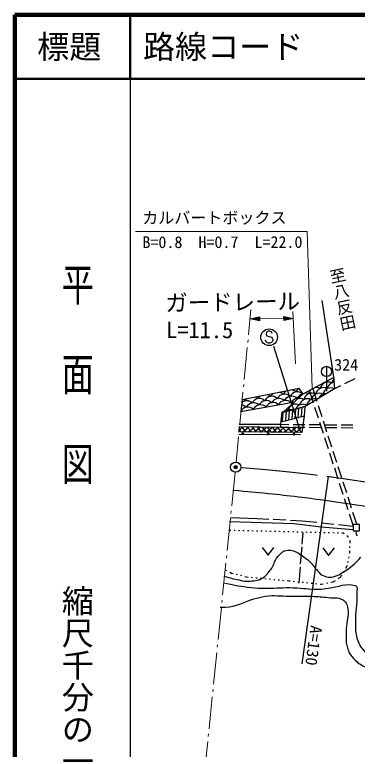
# Model space of a CAD drawing. Units: millimetres, scale not verified. Extents: x 40000 to 680000, y 20000 to 380000.
# Drawn here: x 40000 to 93414, y 265352 to 380000 of the extents above; entities that cross this region are included whole.
import ezdxf
from ezdxf.enums import TextEntityAlignment as Align

# ---------------------------------------------------------------- set-up
doc = ezdxf.new("R2010")
doc.units = ezdxf.units.MM
doc.header["$LTSCALE"] = 1000
doc.header["$PDMODE"] = 32
doc.header["$PDSIZE"] = 500
doc.linetypes.add('CHAIN', pattern=[18.5, 12, -1.5, 3.5, -1.5])
for name, color, linetype, lineweight in [('M-BGD', 7, 'Continuous', 25), ('M-BGD-HTXT', 7, 'Continuous', 13), ('M-BMK', 2, 'CHAIN', 13), ('M-BMK-SRVR', 3, 'Continuous', 25), ('M-STR-HTXT', 7, 'Continuous', 13), ('M-STR-STRC', 7, 'Continuous', 25), ('M-STR-STRD', 7, 'Continuous', 25), ('M-TTL', 2, 'Continuous', 140), ('M-TTL-BAND', 7, 'Continuous', 25), ('M-TTL-LINE', 7, 'Continuous', 50)]:
    doc.layers.add(name, color=color, linetype=linetype, lineweight=lineweight)
doc.layers.add('M-OTRS', color=6, linetype='Continuous')
doc.layers.add('M-TTL-TXT', color=7, linetype='Continuous')
doc.styles.add('@ＭＳ ゴシック', font='')
doc.styles.add('ＭＳ ゴシック', font='')
doc.styles.get('@ＭＳ ゴシック').set_extended_font_data('@MS Gothic')
doc.styles.get('ＭＳ ゴシック').set_extended_font_data('MS Gothic')

msp = doc.modelspace()

# ---------------------------------------------------------------- linework, layer by layer
at = {"layer": 'M-BGD'}
for p, q in [((87868, 335379), (89731, 323102)), ((84988, 320835), (89718, 323381)), ((89718, 323381), (89851, 321615)), ((93022, 323158), (91403, 322370)), ((84356, 321642), (75455, 319892)), ((84988, 320835), (84356, 321642)), ((89851, 321615), (85264, 318872)), ((85932, 321343), (86547, 319440)), ((86461, 321627), (87091, 319679)), ((90774, 322064), (89851, 321615)), ((75455, 319892), (75257, 318091)), ((81839, 317981), (84988, 320835)), ((75257, 318091), (83115, 319466)), ((85264, 318872), (81839, 317981)), ((81839, 317981), (85264, 318872)), ((83115, 319466), (83438, 319430)), ((84743, 318736), (84640, 317249)), ((85227, 318862), (85124, 317375)), ((86762, 318774), (87316, 317061)), ((87306, 319013), (87860, 317301)), ((81641, 317956), (81433, 316075)), ((81839, 317981), (81641, 317956)), ((81736, 316494), (81839, 317981)), ((82323, 318107), (82220, 316620)), ((82807, 318232), (82704, 316746)), ((83291, 318358), (83188, 316871)), ((83775, 318484), (83672, 316997)), ((84259, 318610), (84156, 317123)), ((81736, 316494), (81471, 316416)), ((81736, 316494), (85161, 317385)), ((85124, 317375), (84867, 315498)), ((88075, 316635), (88629, 314922)), ((74999, 315657), (74942, 314899)), ((74963, 315183), (75519, 315649)), ((74963, 315183), (75519, 315649)), ((75318, 314895), (74972, 315308)), ((75318, 314895), (74972, 315308)), ((74999, 316075), (81433, 316075)), ((84867, 315498), (74999, 315657)), ((76108, 314888), (75468, 315650)), ((76108, 314888), (75468, 315650)), ((75551, 314893), (76434, 315634)), ((75551, 314893), (76434, 315634)), ((76897, 314881), (76263, 315637)), ((76897, 314881), (76263, 315637)), ((76475, 314885), (77350, 315619)), ((76475, 314885), (77350, 315619)), ((77686, 314874), (77057, 315624)), ((77686, 314874), (77057, 315624)), ((77399, 314877), (78266, 315604)), ((77399, 314877), (78266, 315604)), ((78475, 314867), (77851, 315611)), ((78475, 314867), (77851, 315611)), ((78322, 314868), (79182, 315590)), ((78322, 314868), (79182, 315590)), ((79264, 314860), (78645, 315598)), ((79264, 314860), (78645, 315598)), ((79246, 314860), (80098, 315575)), ((79246, 314860), (80098, 315575)), ((80053, 314853), (79439, 315586)), ((80053, 314853), (79439, 315586)), ((80170, 314852), (81013, 315560)), ((80170, 314852), (81013, 315560)), ((80842, 314846), (80233, 315573)), ((80842, 314846), (80233, 315573)), ((81631, 314839), (81027, 315560)), ((81631, 314839), (81027, 315560)), ((81093, 314844), (81929, 315545)), ((81093, 314844), (81929, 315545)), ((81433, 316075), (81461, 315553)), ((81433, 316075), (82723, 316063)), ((81433, 315643), (82723, 315631)), ((82421, 314832), (81821, 315547)), ((82421, 314832), (81821, 315547)), ((82017, 314836), (82845, 315530)), ((82017, 314836), (82845, 315530)), ((83210, 314825), (82615, 315534)), ((83210, 314825), (82615, 315534)), ((82941, 314827), (83761, 315516)), ((82941, 314827), (83761, 315516)), ((83999, 314818), (83409, 315521)), ((83999, 314818), (83409, 315521)), ((83423, 316057), (85223, 316041)), ((83423, 315625), (85223, 315609)), ((83864, 314819), (84676, 315501)), ((83864, 314819), (84676, 315501)), ((84788, 314811), (84203, 315508)), ((84788, 314811), (84203, 315508)), ((84867, 315498), (84788, 314811)), ((85923, 316035), (87723, 316019)), ((85923, 315603), (87723, 315587)), ((87531, 316395), (88085, 314683)), ((88423, 316013), (90223, 315997)), ((88423, 315580), (90223, 315564)), ((90923, 315990), (92723, 315974)), ((90923, 315558), (92723, 315542)), ((84788, 314811), (74942, 314899)), ((84548, 314436), (74945, 314460)), ((88844, 314256), (89398, 312543)), ((88300, 314016), (88854, 312304)), ((89613, 311877), (90167, 310164)), ((89069, 311638), (89623, 309925)), ((89838, 309259), (90392, 307546)), ((90382, 309498), (90936, 307785)), ((90607, 306880), (91161, 305167)), ((91151, 307119), (91705, 305407)), ((91376, 304501), (91930, 302789)), ((91920, 304741), (92474, 303028)), ((92146, 302123), (92761, 300220)), ((92689, 302362), (93319, 300414)), ((73475, 300920), (83550, 300581)), ((77806, 301316), (73646, 301456)), ((79610, 301229), (77806, 301316)), ((82306, 301098), (80309, 301195)), ((84809, 300977), (83006, 301064)), ((83550, 300581), (87783, 300073)), ((87095, 300729), (84809, 300977)), ((89779, 300437), (87791, 300653)), ((73453, 299562), (73693, 299556)), ((74193, 299544), (74393, 299539)), ((74893, 299526), (75093, 299521)), ((75593, 299509), (75793, 299504)), ((76293, 299492), (76493, 299487)), ((76992, 299475), (77192, 299470)), ((77692, 299457), (77892, 299453)), ((78392, 299440), (78592, 299435)), ((79092, 299423), (79292, 299418)), ((79792, 299406), (79992, 299401)), ((80491, 299389), (80691, 299384)), ((81191, 299371), (81391, 299366)), ((81891, 299354), (82091, 299349)), ((82591, 299337), (82791, 299332)), ((83291, 299320), (83490, 299315)), ((83990, 299302), (84190, 299297)), ((84690, 299285), (84890, 299280)), ((85390, 299268), (85590, 299263)), ((86090, 299251), (86290, 299246)), ((86789, 299233), (86989, 299229)), ((87783, 300073), (92761, 299651)), ((92761, 300114), (90475, 300362)), ((84931, 299165), (84784, 297379)), ((87489, 299216), (87689, 299211)), ((88189, 299199), (88389, 299194)), ((88889, 299182), (89089, 299177)), ((89589, 299165), (89789, 299160)), ((90288, 299147), (90488, 299142)), ((90988, 299130), (91229, 299124)), ((91229, 299124), (91381, 299009)), ((91780, 298707), (91933, 298591)), ((91933, 298591), (91992, 298443)), ((84749, 296958), (84531, 294311)), ((92178, 297979), (92237, 297830)), ((92212, 297016), (92206, 296816)), ((92237, 297830), (92227, 297516)), ((78605, 296852), (79505, 295652)), ((79505, 295652), (80405, 296852)), ((88045, 296814), (88945, 295614)), ((88945, 295614), (89845, 296814)), ((92180, 296003), (92160, 295891)), ((92190, 296317), (92180, 296003)), ((91945, 294710), (91909, 294513)), ((92070, 295399), (92035, 295202)), ((84485, 293752), (84279, 291255)), ((91800, 293909), (91579, 293546)), ((91820, 294021), (91800, 293909)), ((73087, 293183), (72818, 293324)), ((73801, 292812), (73531, 292952)), ((74035, 292751), (73801, 292812)), ((74713, 292576), (74520, 292626)), ((75391, 292401), (75197, 292451)), ((90955, 292521), (90734, 292158)), ((91319, 293119), (91215, 292948)), ((76110, 292215), (75875, 292276)), ((76398, 292188), (76110, 292215)), ((77095, 292123), (76895, 292142)), ((77792, 292058), (77592, 292077)), ((78488, 291993), (78289, 292011)), ((79185, 291928), (78986, 291946)), ((79882, 291862), (79683, 291881)), ((80579, 291797), (80380, 291816)), ((81276, 291732), (81077, 291751)), ((81973, 291667), (81774, 291686)), ((82759, 291593), (82471, 291620)), ((82934, 291575), (82759, 291593)), ((83630, 291503), (83431, 291524)), ((84326, 291431), (84127, 291452)), ((85022, 291359), (84824, 291380)), ((85719, 291287), (85520, 291308)), ((86415, 291215), (86216, 291236)), ((88795, 291273), (88599, 291235)), ((89611, 291435), (89286, 291371)), ((89962, 291661), (89611, 291435)), ((90734, 292158), (90382, 291932)), ((87111, 291143), (86912, 291163)), ((87784, 291073), (87609, 291091)), ((88109, 291138), (87784, 291073))]:
    msp.add_line(p, q, dxfattribs=at)
msp.add_lwpolyline([(93751, 300414), (92761, 300414), (92761, 299424), (93751, 299424)], close=True, dxfattribs=at)
for centre in [(75548, 314564), (75548, 314564), (75548, 314564), (75548, 314564), (79548, 314554), (79548, 314554), (79548, 314554), (79548, 314554), (83548, 314543), (83548, 314543), (83548, 314543), (83548, 314543)]:
    msp.add_circle(centre, 100, dxfattribs=at)
for centre, radius, start, end in [((88839, 321419), 1250, 61.8699, 168.1301), ((87721, 321449), 1250, 61.8699, 65.43092), ((89534, 322294), 1250, 164.21422, 168.1301), ((89957, 321388), 1250, 98.34472, 168.1301), ((90652, 322264), 1250, 136.94255, 168.1301), ((81015, 319857), 1250, 46.8699, 73.42671), ((81015, 319857), 1250, 46.8699, 73.42671), ((82985, 320205), 1250, 124.66113, 153.1301), ((82985, 320205), 1250, 124.66113, 153.1301), ((84057, 319886), 1250, 46.8699, 153.1301), ((84057, 319886), 1250, 46.8699, 153.1301), ((82985, 320205), 1250, 46.8699, 77.58685), ((82985, 320205), 1250, 46.8699, 77.58685), ((84955, 320552), 1250, 119.64863, 153.1301), ((84955, 320552), 1250, 119.64863, 153.1301), ((87026, 320573), 1250, 135.14974, 168.1301), ((87026, 320573), 1250, 61.8699, 101.44159), ((88144, 320543), 1250, 61.8699, 168.1301), ((89262, 320512), 1250, 61.8699, 168.1301), ((90379, 320482), 1250, 115, 126.75816), ((75107, 318815), 1250, 46.8699, 63.42727), ((75107, 318815), 1250, 46.8699, 63.42727), ((77076, 319163), 1250, 135.77361, 153.1301), ((77076, 319163), 1250, 135.77361, 153.1301), ((78148, 318844), 1250, 46.8699, 153.1301), ((78148, 318844), 1250, 46.8699, 153.1301), ((77076, 319163), 1250, 46.8699, 66.47437), ((77076, 319163), 1250, 46.8699, 66.47437), ((79046, 319510), 1250, 132.47125, 153.1301), ((79046, 319510), 1250, 132.47125, 153.1301), ((80117, 319191), 1250, 46.8699, 153.1301), ((80117, 319191), 1250, 46.8699, 153.1301), ((79046, 319510), 1250, 46.8699, 69.77673), ((79046, 319510), 1250, 46.8699, 69.77673), ((81015, 319857), 1250, 128.82127, 153.1301), ((81015, 319857), 1250, 128.82127, 153.1301), ((81189, 318873), 1250, 46.8699, 153.1301), ((81189, 318873), 1250, 46.8699, 153.1301), ((82087, 319539), 1250, 46.8699, 153.1301), ((82087, 319539), 1250, 46.8699, 153.1301), ((83159, 319220), 1250, 46.8699, 153.1301), ((83159, 319220), 1250, 46.8699, 153.1301), ((84230, 318901), 1250, 89.82748, 153.1301), ((84230, 318901), 1250, 89.82748, 153.1301), ((85128, 319567), 1250, 97.93445, 153.1301), ((85128, 319567), 1250, 97.93445, 153.1301), ((84519, 318852), 1250, 61.8699, 109.53323), ((85636, 318822), 1250, 61.8699, 168.1301), ((86026, 320233), 1250, 148.9773, 153.1301), ((86026, 320233), 1250, 148.9773, 153.1301), ((86331, 319698), 1250, 61.8699, 168.1301), ((85214, 319728), 1250, 61.8699, 88.18575), ((86754, 318791), 1250, 72.71244, 168.1301), ((87449, 319667), 1250, 61.8699, 168.1301), ((88567, 319636), 1250, 87.06558, 154.69258), ((76352, 317512), 1250, 47.30516, 150.77749), ((76352, 317512), 1250, 47.30516, 150.77749), ((75280, 317831), 1250, 46.8699, 86.06936), ((75280, 317831), 1250, 46.8699, 86.06936), ((76178, 318497), 1250, 46.8699, 127.89456), ((76178, 318497), 1250, 46.8699, 127.89456), ((77250, 318178), 1250, 46.8699, 153.1301), ((77250, 318178), 1250, 46.8699, 153.1301), ((78321, 317859), 1250, 47.1598, 152.69567), ((78321, 317859), 1250, 47.1598, 152.69567), ((79219, 318525), 1250, 46.8699, 153.1301), ((79219, 318525), 1250, 46.8699, 153.1301), ((80291, 318206), 1250, 47.01471, 152.84076), ((80291, 318206), 1250, 47.01471, 152.84076), ((82261, 318554), 1250, 46.8699, 152.98557), ((82261, 318554), 1250, 46.8699, 152.98557), ((83824, 317977), 1250, 61.8699, 168.1301), ((83332, 318235), 1250, 82.82654, 100), ((83332, 318235), 1250, 82.82654, 100), ((82706, 318007), 1250, 61.8699, 68.93378), ((84519, 318852), 1250, 154.84244, 168.1301), ((84941, 317946), 1250, 61.8699, 153.91552), ((86059, 317915), 1250, 110.27403, 130.368), ((82011, 317131), 1250, 61.8699, 78.7552), ((83129, 317101), 1250, 84.79692, 124.36969), ((75548, 314564), 145, 313.45436, 226.24872), ((75548, 314564), 116, 295.00503, 244.69805), ((79548, 314554), 145, 313.45436, 226.24872), ((79548, 314554), 116, 295.00503, 244.69805), ((83548, 314543), 145, 313.45436, 226.24872), ((83548, 314543), 116, 295.00503, 244.69805), ((93746, 299113), 544, 145.08834, 232.29398)]:
    msp.add_arc(centre, radius, start, end, dxfattribs=at)
for points, knots in [([(72628, 292368), (73742, 292055), (74059, 291943), (74999, 291776), (75427, 291699), (75664, 291596), (76099, 291606), (77002, 291628), (77569, 291560), (78385, 291945), (79231, 292344), (79522, 292887), (80079, 293638), (80475, 294173), (80441, 294630), (80841, 295162), (81136, 295556), (81317, 295770), (81687, 296094), (81833, 296220), (81924, 296299), (82111, 296348), (83442, 296692), (84331, 295978), (85415, 295132), (86054, 294634), (86332, 294358), (86852, 293638)], [0, 0, 0, 0, 1, 1, 1, 2, 2, 2, 3, 3, 3, 4, 4, 4, 5, 5, 5, 6, 6, 6, 7, 7, 7, 8, 8, 8, 9, 9, 9, 9]), ([(86852, 293638), (87455, 292956), (87769, 292428), (88630, 292284), (89021, 292218), (89263, 292179), (89646, 292284), (90560, 292534), (91017, 292862), (91808, 293384), (92756, 294009), (93069, 294376), (93964, 295332)], [0, 0, 0, 0, 1, 1, 1, 2, 2, 2, 3, 3, 3, 4, 4, 4, 4]), ([(72543, 291352), (74255, 290950), (74804, 290880), (76269, 290675), (79479, 290225), (81336, 290778), (84566, 290506), (85261, 290447), (85499, 290437), (86344, 290336)], [0, 0, 0, 0, 1, 1, 1, 2, 2, 2, 3, 3, 3, 3]), ([(86344, 290336), (86822, 290319), (86963, 290321), (87360, 290336), (87958, 290359), (88288, 290443), (88884, 290506), (90539, 290680), (91649, 291384), (93125, 290919), (93582, 290775), (93273, 290127), (93321, 289613), (93480, 287884), (93065, 286908), (93117, 285172), (93143, 284310), (93090, 283810), (93287, 282970), (93479, 282150), (93697, 281686), (94218, 281023), (94753, 280343), (95128, 280010), (95827, 279499), (96138, 279271), (96326, 279159), (96673, 278991), (97314, 278680), (97696, 278552), (98367, 278314), (99236, 278004), (99753, 277923), (100653, 277721), (103273, 277132), (104801, 277104), (107426, 276536), (111205, 275717), (113218, 274829), (116993, 273996), (117519, 273880), (117814, 273812), (118348, 273742), (118942, 273663), (119274, 273602), (119872, 273572), (120235, 273554), (120441, 273539), (120803, 273572), (121269, 273615), (121539, 273614), (121989, 273742), (122231, 273810), (122366, 273865), (122581, 273996), (122763, 274105), (122851, 274189), (123005, 274334), (123347, 274657), (123527, 274861), (123767, 275266), (125071, 277471), (125083, 279074), (126391, 281277), (126584, 281601), (126658, 281850), (126984, 282039), (127048, 282076), (127076, 282098), (127153, 282124)], [0, 0, 0, 0, 1, 1, 1, 2, 2, 2, 3, 3, 3, 4, 4, 4, 5, 5, 5, 6, 6, 6, 7, 7, 7, 8, 8, 8, 9, 9, 9, 10, 10, 10, 11, 11, 11, 12, 12, 12, 13, 13, 13, 14, 14, 14, 15, 15, 15, 16, 16, 16, 17, 17, 17, 18, 18, 18, 19, 19, 19, 20, 20, 20, 21, 21, 21, 22, 22, 22, 23, 23, 23, 23]), ([(72035, 287542), (72414, 287509), (72552, 287530), (72882, 287542), (74671, 287609), (75559, 288338), (77285, 288812), (77973, 289002), (78357, 289131), (79063, 289236), (80527, 289454), (81372, 289260), (82852, 289258), (84183, 289257), (84605, 289253), (86259, 289236)], [0, 0, 0, 0, 1, 1, 1, 2, 2, 2, 3, 3, 3, 4, 4, 4, 5, 5, 5, 5]), ([(86259, 289236), (87506, 289169), (87852, 289154), (88866, 289041), (89736, 288943), (90306, 289126), (91085, 288728), (91377, 288579), (91512, 288417), (91678, 288135), (91853, 287837), (91887, 287631), (91932, 287288), (92091, 286071), (91725, 285382), (91678, 284156), (91651, 283462), (91644, 283071), (91678, 282378), (91693, 282079), (91696, 281908), (91763, 281616), (91839, 281279), (91883, 281087), (92017, 280769), (92131, 280496), (92179, 280329), (92355, 280092), (92703, 279621), (92920, 279363), (93371, 278991), (93591, 278810), (93719, 278713), (93964, 278568), (94409, 278304), (94677, 278186), (95149, 277975), (95789, 277689), (96175, 277596), (96843, 277382), (98050, 276996), (98743, 276833), (99975, 276536), (102466, 275934), (103925, 275890), (106410, 275266), (109402, 274513), (110976, 273734), (113945, 272895), (114864, 272635), (115384, 272510), (116316, 272302), (117038, 272141), (117447, 272073), (118179, 271964), (118970, 271846), (119413, 271767), (120211, 271710), (120837, 271665), (121192, 271679), (121819, 271710), (122118, 271724), (122287, 271740), (122581, 271794), (122850, 271843), (123011, 271850), (123259, 271964), (123969, 272288), (124336, 272577), (124867, 273149), (125585, 273921), (125701, 274486), (126037, 275582)], [0, 0, 0, 0, 1, 1, 1, 2, 2, 2, 3, 3, 3, 4, 4, 4, 5, 5, 5, 6, 6, 6, 7, 7, 7, 8, 8, 8, 9, 9, 9, 10, 10, 10, 11, 11, 11, 12, 12, 12, 13, 13, 13, 14, 14, 14, 15, 15, 15, 16, 16, 16, 17, 17, 17, 18, 18, 18, 19, 19, 19, 20, 20, 20, 21, 21, 21, 22, 22, 22, 23, 23, 23, 24, 24, 24, 24])]:
    msp.add_open_spline(points, degree=3, knots=knots, dxfattribs=at)
at = {"layer": 'M-BGD-HTXT'}
for p, q in [((76453, 330058), (76835, 334010)), ((76337, 328863), (76376, 329261)), ((75779, 323090), (76260, 328067)), ((75664, 321896), (75702, 322294)), ((75105, 316123), (75587, 321099)), ((74990, 314928), (75028, 315326)), ((74531, 310179), (74913, 314132)), ((74373, 308587), (73841, 303364)), ((73759, 302568), (73719, 302170)), ((73638, 301374), (73131, 296400)), ((73050, 295604), (73009, 295206)), ((72928, 294410), (72422, 289436)), ((72341, 288640), (72300, 288242)), ((72219, 287446), (71712, 282472)), ((71631, 281676), (71591, 281278)), ((71510, 280482), (71003, 275508)), ((70922, 274712), (70881, 274314)), ((70800, 273519), (70293, 268544)), ((70212, 267748), (70172, 267350)), ((70091, 266555), (69584, 261580))]:
    msp.add_line(p, q, dxfattribs=at)
at = {"layer": 'M-BMK'}
for points, knots in [([(75251, 309323), (78011, 309099), (78727, 309034), (80951, 308817), (84062, 308514), (85058, 308384), (88902, 307923)], [0, 0, 0, 0, 1, 1, 1, 2, 2, 2, 2]), ([(88902, 307923), (92755, 307365), (93757, 307222), (96858, 306706), (99837, 306210), (101499, 305896), (104467, 305345), (107081, 304860), (108544, 304584), (111150, 304062), (113681, 303555), (115094, 303247), (117617, 302705), (121576, 301854), (123789, 301357), (127741, 300471), (131031, 299733), (132874, 299318), (136157, 298545), (139301, 297805), (140295, 297562), (144195, 296605)], [0, 0, 0, 0, 1, 1, 1, 2, 2, 2, 3, 3, 3, 4, 4, 4, 5, 5, 5, 6, 6, 6, 7, 7, 7, 7])]:
    msp.add_open_spline(points, degree=3, knots=knots, dxfattribs=at)
at = {"layer": 'M-BMK-SRVR'}
for p, q in [((88612, 325122), (88612, 323522)), ((88612, 323522), (88612, 321244)), ((84802, 278681), (88902, 307923))]:
    msp.add_line(p, q, dxfattribs=at)
for centre in [(88612, 324322), (74454, 309383)]:
    msp.add_circle(centre, 800, dxfattribs=at)
at = {"layer": 'M-OTRS'}
msp.add_point((74454, 309383), dxfattribs=at)
at = {"layer": 'M-STR-HTXT'}
for p, q in [((85582, 346178), (58834, 346170)), ((85582, 346178), (86352, 321675)), ((83790, 325508), (83384, 333659)), ((76718, 332529), (78215, 332845)), ((76718, 332529), (78218, 332545)), ((76718, 332529), (78221, 332246)), ((78217, 332605), (77018, 332592)), ((78219, 332485), (77019, 332472)), ((77317, 332656), (78217, 332665)), ((78216, 332725), (77616, 332719)), ((77915, 332782), (78215, 332785)), ((78221, 332246), (78215, 332845)), ((81937, 332587), (78218, 332545)), ((83437, 332603), (81934, 332887)), ((81934, 332887), (81940, 332287)), ((82234, 332830), (81934, 332827)), ((81935, 332767), (82535, 332773)), ((82836, 332717), (81936, 332707)), ((81936, 332647), (83136, 332660)), ((83437, 332603), (81937, 332587)), ((81938, 332527), (83137, 332540)), ((83437, 332603), (81940, 332287)), ((77320, 332416), (78219, 332425)), ((78220, 332365), (77620, 332359)), ((77921, 332302), (78221, 332306)), ((82838, 332477), (81938, 332467)), ((81939, 332407), (82539, 332413)), ((82240, 332350), (81940, 332347))]:
    msp.add_line(p, q, dxfattribs=at)
at = {"layer": 'M-STR-STRC'}
for p, q in [((79312, 330488), (79194, 330251)), ((79194, 330251), (79194, 330133)), ((79549, 330606), (79312, 330488)), ((79785, 330606), (79549, 330606)), ((80021, 330488), (79785, 330606)), ((80139, 330251), (80021, 330488)), ((79194, 328951), (79076, 329188)), ((79194, 330133), (79312, 329897)), ((79312, 329897), (80021, 329660)), ((80021, 329660), (80139, 329542)), ((80139, 329542), (80258, 329306)), ((80258, 329188), (80139, 328951)), ((80258, 329306), (80258, 329188)), ((79312, 328833), (79194, 328951)), ((79549, 328715), (79312, 328833)), ((79785, 328715), (79549, 328715)), ((80021, 328833), (79785, 328715)), ((80139, 328951), (80021, 328833)), ((80338, 328251), (84447, 315157))]:
    msp.add_line(p, q, dxfattribs=at)
msp.add_circle((79667, 329660), 1300, dxfattribs=at)
at = {"layer": 'M-STR-STRD'}
for points in [[(88376, 304173), (86386, 304445), (85874, 304513), (84268, 304709), (82423, 304935), (81387, 305048), (79538, 305239), (77379, 305461), (76686, 305517), (74005, 305744)], [(108093, 300744), (104950, 301388), (104137, 301554), (101592, 302027), (99000, 302510), (97545, 302766), (94941, 303188), (92382, 303603), (91556, 303721), (88376, 304173)]]:
    msp.add_open_spline(points, degree=3, knots=[0, 0, 0, 0, 1, 1, 1, 2, 2, 2, 3, 3, 3, 3], dxfattribs=at)
at = {"layer": 'M-TTL'}
for p, q in [((40000, 380000), (40000, 20000)), ((680000, 380000), (40000, 380000))]:
    msp.add_line(p, q, dxfattribs=at)
at = {"layer": 'M-TTL-BAND'}
msp.add_line((58000, 370000), (58000, 20000), dxfattribs=at)
at = {"layer": 'M-TTL-LINE'}
for p, q in [((58000, 380000), (58000, 370000)), ((40000, 370000), (680000, 370000))]:
    msp.add_line(p, q, dxfattribs=at)

# ---------------------------------------------------------------- texts
at = {"layer": 'M-BGD', "style": '@ＭＳ ゴシック'}
msp.add_text('至八反田', height=1833, rotation=282.02, dxfattribs=at).set_placement((91103, 335611), align=Align.MIDDLE_CENTER)
at = {"layer": 'M-BMK-SRVR', "style": 'ＭＳ ゴシック'}
msp.add_text('324', height=1833, dxfattribs=at).set_placement((91682, 325360), align=Align.MIDDLE_CENTER)
msp.add_text('A=130', height=1833, rotation=262.018, dxfattribs=at).set_placement((87059, 284624), align=Align.MIDDLE_LEFT)
at = {"layer": 'M-STR-HTXT', "style": 'ＭＳ ゴシック'}
for s, p in [('カルバートボックス', (71134, 348314)), ('B=0.8\u3000H=0.7\u3000L=22.0', (72388, 344507))]:
    msp.add_text(s, height=1833, rotation=0.078, dxfattribs=at).set_placement(p, align=Align.MIDDLE_CENTER)
for s, rotation, p in [('ガードレール', 0.801, (63504, 332951)), ('L=11.5', 359.871, (63596, 328759))]:
    msp.add_text(s, height=2566, rotation=rotation, dxfattribs=at).set_placement(p, align=Align.BOTTOM_LEFT)
at = {"layer": 'M-TTL-BAND', "style": '@ＭＳ ゴシック', "width": 1.4}
msp.add_text('平  面  図', height=3666, rotation=270, dxfattribs=at).set_placement((49777, 306475), align=Align.MIDDLE_RIGHT)
at = {"layer": 'M-TTL-BAND', "style": '@ＭＳ ゴシック'}
msp.add_text('縮尺千分の一', height=3666, rotation=270, dxfattribs=at).set_placement((49777, 261030), align=Align.MIDDLE_RIGHT)
at = {"layer": 'M-TTL-TXT', "style": 'ＭＳ ゴシック'}
msp.add_text('標題', height=3666, dxfattribs=at).set_placement((48500, 375000), align=Align.MIDDLE_CENTER)
msp.add_text('路線コード', height=3666, dxfattribs=at).set_placement((60000, 375000), align=Align.MIDDLE_LEFT)

doc.saveas('drawing.dxf')
